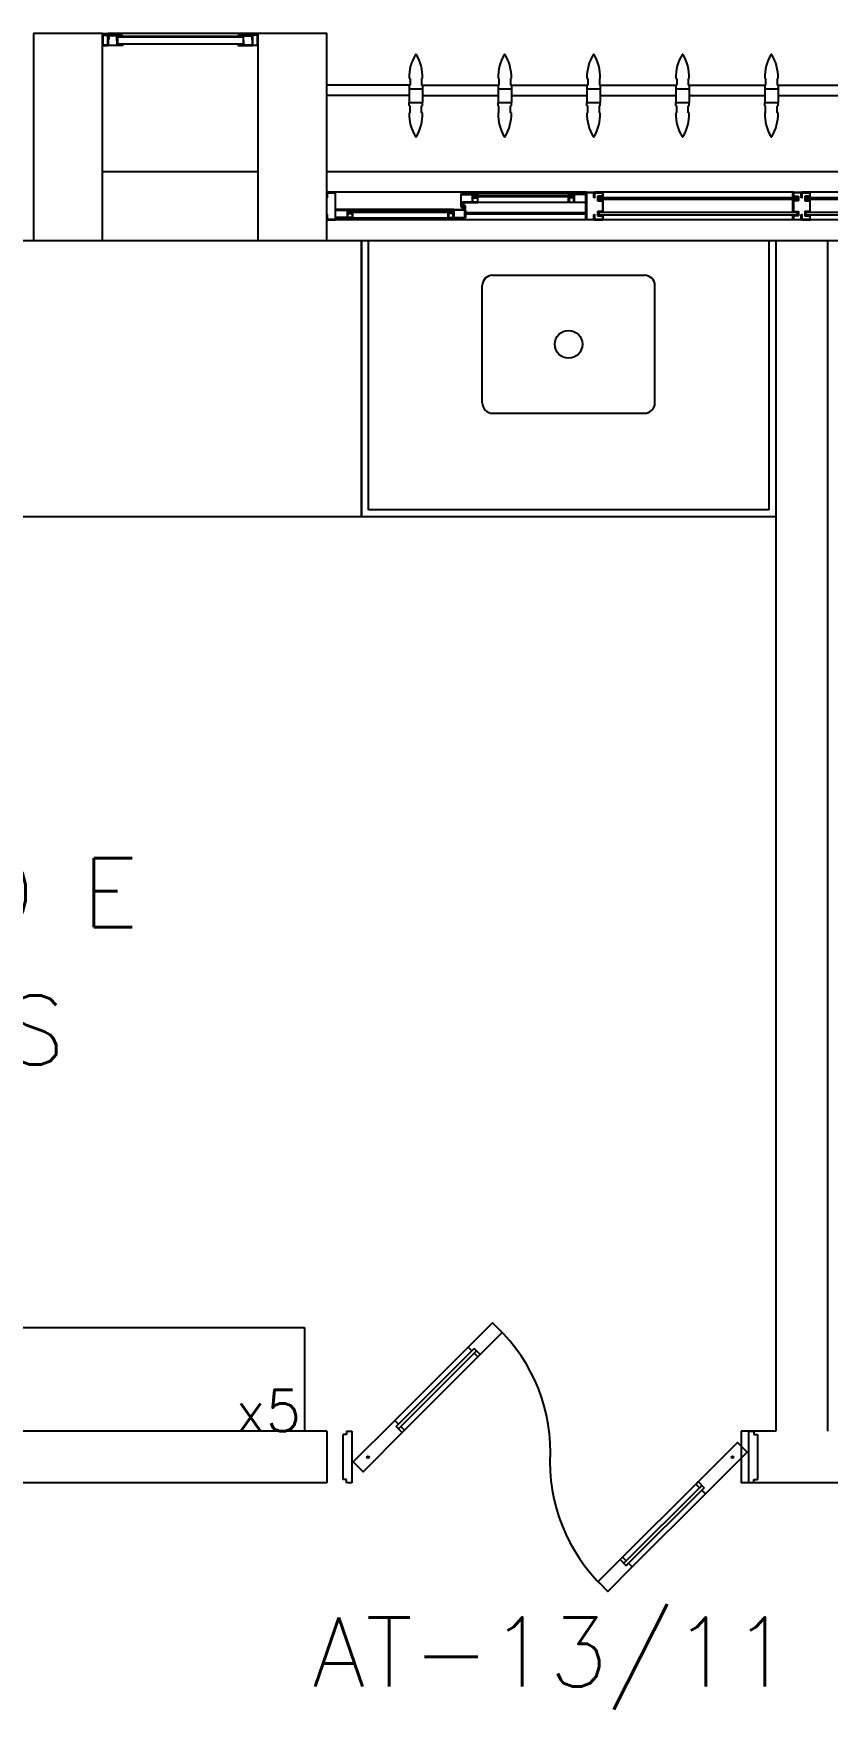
# Model space of a CAD drawing. Header units: millimetres. Extents: x 2128 to 2646, y 1972 to 2207.
# Drawn here: x 2316.611 to 2318.911, y 2021.109 to 2025.965 of the extents above; entities that cross this region are included whole.
import ezdxf

# ---------------------------------------------------------------- set-up
doc = ezdxf.new("R2010")
doc.units = ezdxf.units.MM
doc.linetypes.add('HIDDEN2', pattern=[4.7625, 3.175, -1.5875])
for name, color, linetype in [('AM-PROJEÇÃO', 1, 'HIDDEN2'), ('AM-TEXTO', 2, 'Continuous'), ('AR-ALV', 2, 'Continuous'), ('AR-ARMÁRIOSUP', 1, 'Continuous'), ('AR-BANCADAS', 1, 'Continuous'), ('AR-BRISES', 1, 'Continuous'), ('AR-ESQ', 1, 'Continuous'), ('AR-ESTC', 3, 'Continuous'), ('AR-PORTA', 1, 'Continuous'), ('BC- VISTA', 1, 'Continuous'), ('BC-CUBA', 1, 'Continuous'), ('BR-PAINEL', 1, 'Continuous'), ('BR-SUPORTE', 1, 'Continuous'), ('COZ1', 1, 'Continuous'), ('DT-ESQ-BAGUETE-C', 1, 'Continuous'), ('DT-ESQ-BAGUETE-V', 1, 'Continuous'), ('DT-ESQ-CHAPA DOBRADA-V', 1, 'Continuous'), ('DT-ESQ-MARCO-V', 1, 'Continuous'), ('DT-ESQ-PERFIL CADEIRA-C', 2, 'Continuous'), ('DT-ESQ-PERFIL CADEIRA-V', 2, 'Continuous'), ('DT-ESQ-PERFIL U SIMPLES-C', 2, 'Continuous'), ('DT-ESQ-PERFIL U-C', 2, 'Continuous'), ('DT-ESQ-PERFIL U-V', 1, 'Continuous'), ('DT-ESQ-VENEZIANA-C', 1, 'Continuous'), ('DT-ESQ-VENEZIANA-V', 1, 'Continuous'), ('DT-ESQ-VIDRO-C', 2, 'Continuous'), ('DT-ESQ-VIDRO-V', 71, 'Continuous'), ('DT-TXTMOD', 1, 'Continuous'), ('ENDEREÇO', 2, 'Continuous'), ('mov', 1, 'Continuous'), ('PM-V', 1, 'Continuous'), ('pm1', 2, 'Continuous'), ('pm2', 2, 'Continuous'), ('TEXTO', 2, 'Continuous'), ('VIDRO', 2, 'Continuous')]:
    doc.layers.add(name, color=color, linetype=linetype)
doc.styles.add('S10', font='simplex.shx', dxfattribs={"height": 0.1})
doc.styles.add('S12', font='simplex.shx', dxfattribs={"width": 1.1, "height": 0.12})
doc.styles.add('UNB-100', font='simplex.shx', dxfattribs={"height": 0.2})
doc.styles.add('UNB1-100', font='simplex.shx', dxfattribs={"height": 0.2})

# ---------------------------------------------------------------- blocks, each defined once
blk = doc.blocks.new('PS4')
at = {"layer": 'AM-PROJEÇÃO'}
blk.add_lwpolyline([(0.3, 0), (0.3, -1.2), (0, -1.2), (0, 0)], close=True, dxfattribs=at)
blk = doc.blocks.new('CUBAbnc-01P')
at = {"layer": 'COZ1'}
for p, q in [((-0.25, -0.4705), (-0.25, -0.1305)), ((-0.22, -0.1005), (0.22, -0.1005)), ((0.25, -0.4705), (0.25, -0.1305)), ((-0.22, -0.5005), (0.22, -0.5005))]:
    blk.add_line(p, q, dxfattribs=at)
blk.add_circle((0, -0.3005), 0.04, dxfattribs=at)
for centre, start, end in [((-0.22, -0.1305), 90, 180), ((0.22, -0.1305), 0, 90), ((-0.22, -0.4705), 180, 270), ((0.22, -0.4705), 270, 0)]:
    blk.add_arc(centre, 0.03, start, end, dxfattribs=at)
blk = doc.blocks.new('BCP01')
at = {"layer": 'BC- VISTA'}
for p, q in [((0, -0.02), (0.78, -0.02)), ((0.78, -0.02), (0.78, -1.18)), ((0.78, -1.18), (0, -1.18))]:
    blk.add_line(p, q, dxfattribs=at)
blk.add_lwpolyline([(0.8, 0), (0.8, -1.2), (0, -1.2), (0, 0)], close=True, dxfattribs=at)
at = {"layer": 'BC-CUBA', "rotation": 90}
blk.add_blockref('CUBAbnc-01P', (0, -0.6), dxfattribs=at)
blk = doc.blocks.new('BCP08')
at = {"layer": 'BC- VISTA'}
blk.add_lwpolyline([(0.8, 0), (0.8, -1.1), (0, -1.1), (0, 0)], close=True, dxfattribs=at)
blk = doc.blocks.new('EF35-P')
at = {"layer": 'DT-ESQ-BAGUETE-C', "ltscale": 0.1}
for points in [[(4.7975, -0.08), (4.784, -0.08), (4.784, -0.0785), (4.797, -0.0785, 0.414214), (4.7975, -0.078), (4.7975, -0.067, 0.414214), (4.797, -0.0665), (4.784, -0.0665), (4.784, -0.065), (4.7975, -0.065, -0.414214), (4.799, -0.0665), (4.799, -0.0785, -0.414214)], [(5.0765, -0.08), (5.09, -0.08), (5.09, -0.0785), (5.077, -0.0785, -0.414214), (5.0765, -0.078), (5.0765, -0.067, -0.414214), (5.077, -0.0665), (5.09, -0.0665), (5.09, -0.065), (5.0765, -0.065, 0.414214), (5.075, -0.0665), (5.075, -0.0785, 0.414214)], [(4.4485, -0.125), (4.435, -0.125), (4.435, -0.1235), (4.448, -0.1235, 0.414214), (4.4485, -0.123), (4.4485, -0.112, 0.414214), (4.448, -0.1115), (4.435, -0.1115), (4.435, -0.11), (4.4485, -0.11, -0.414214), (4.45, -0.1115), (4.45, -0.1235, -0.414214)], [(4.714, -0.125), (4.7275, -0.125), (4.7275, -0.1235), (4.7145, -0.1235, -0.414214), (4.714, -0.123), (4.714, -0.112, -0.414214), (4.7145, -0.1115), (4.7275, -0.1115), (4.7275, -0.11), (4.714, -0.11, 0.414214), (4.7125, -0.1115), (4.7125, -0.1235, 0.414214)]]:
    blk.add_lwpolyline(points, format="xyb", close=True, dxfattribs=at)
at = {"layer": 'DT-ESQ-BAGUETE-V', "ltscale": 0.1}
for p, q in [((4.7975, -0.065), (5.0765, -0.065)), ((4.4485, -0.11), (4.714, -0.11))]:
    blk.add_line(p, q, dxfattribs=at)
at = {"layer": 'DT-ESQ-CHAPA DOBRADA-V', "ltscale": 0.1}
for p, q in [((4.4, -0.077), (4.749, -0.077)), ((4.4, -0.08), (4.749, -0.08))]:
    blk.add_line(p, q, dxfattribs=at)
at = {"layer": 'DT-ESQ-MARCO-V', "ltscale": 0.1}
for p, q in [((3.1985, -0.06), (3.7515, -0.06)), ((3.7985, -0.06), (4.3515, -0.06)), ((3.1985, -0.14), (3.7515, -0.14)), ((3.7985, -0.14), (4.3515, -0.14))]:
    blk.add_line(p, q, dxfattribs=at)
at = {"layer": 'DT-ESQ-PERFIL CADEIRA-C', "ltscale": 0.1}
for p, q in [((4.751, -0.0885), (4.7975, -0.0885)), ((5.125, -0.0885), (5.0765, -0.0885)), ((4.4, -0.1335), (4.4485, -0.1335)), ((4.7605, -0.1335), (4.714, -0.1335))]:
    blk.add_line(p, q, dxfattribs=at)
for points in [[(4.7975, -0.087, -1), (4.7975, -0.09), (4.751, -0.09, -0.414214), (4.749, -0.088), (4.749, -0.067, -0.414214), (4.751, -0.065), (4.7825, -0.065, -0.414214), (4.784, -0.0665), (4.784, -0.087)], [(4.784, -0.0885, -0.198913), (4.7829, -0.0881, -0.198913), (4.7825, -0.087), (4.7825, -0.067, 0.414214), (4.782, -0.0665), (4.751, -0.0665, 0.414214), (4.7505, -0.067), (4.7505, -0.088, 0.414214), (4.751, -0.0885)], [(5.0765, -0.09), (5.125, -0.09), (5.125, -0.0885), (5.09, -0.0885, 0.198912), (5.0911, -0.0881, 0.198913), (5.0915, -0.087), (5.0915, -0.067, -0.414214), (5.092, -0.0665), (5.125, -0.0665), (5.125, -0.065), (5.0915, -0.065, 0.414214), (5.09, -0.0665), (5.09, -0.0785), (5.09, -0.08), (5.09, -0.087), (5.0765, -0.087, 1)], [(4.4485, -0.135), (4.4, -0.135), (4.4, -0.1335), (4.435, -0.1335, -0.198912), (4.4339, -0.1331, -0.198913), (4.4335, -0.132), (4.4335, -0.112, 0.414214), (4.433, -0.1115), (4.4, -0.1115), (4.4, -0.11), (4.4335, -0.11, -0.414214), (4.435, -0.1115), (4.435, -0.1235), (4.435, -0.125), (4.435, -0.132), (4.4485, -0.132, -1)], [(4.714, -0.132, 1), (4.714, -0.135), (4.7605, -0.135, 0.414214), (4.7625, -0.133), (4.7625, -0.112, 0.414214), (4.7605, -0.11), (4.729, -0.11, 0.414214), (4.7275, -0.1115), (4.7275, -0.132)], [(4.7275, -0.1335, 0.198913), (4.7286, -0.1331, 0.198913), (4.729, -0.132), (4.729, -0.112, -0.414214), (4.7295, -0.1115), (4.7605, -0.1115, -0.414214), (4.761, -0.112), (4.761, -0.133, -0.414214), (4.7605, -0.1335)]]:
    blk.add_lwpolyline(points, format="xyb", close=True, dxfattribs=at)
at = {"layer": 'DT-ESQ-PERFIL CADEIRA-V', "ltscale": 0.1}
for p, q in [((4.7825, -0.09), (5.0765, -0.09)), ((4.4485, -0.135), (4.714, -0.135))]:
    blk.add_line(p, q, dxfattribs=at)
at = {"layer": 'DT-ESQ-PERFIL U SIMPLES-C', "ltscale": 0.1}
for points in [[(4.751, -0.102), (4.759, -0.102), (4.759, -0.1005), (4.751, -0.1005, -0.414214), (4.7505, -0.1), (4.7505, -0.092, -0.414214), (4.751, -0.0915), (4.759, -0.0915), (4.759, -0.09), (4.751, -0.09, 0.414214), (4.749, -0.092), (4.749, -0.1, 0.414214)], [(4.7605, -0.098), (4.7525, -0.098), (4.7525, -0.0995), (4.7605, -0.0995, -0.414214), (4.761, -0.1), (4.761, -0.108, -0.414214), (4.7605, -0.1085), (4.7525, -0.1085), (4.7525, -0.11), (4.7605, -0.11, 0.414214), (4.7625, -0.108), (4.7625, -0.1, 0.414214)]]:
    blk.add_lwpolyline(points, format="xyb", close=True, dxfattribs=at)
at = {"layer": 'DT-ESQ-PERFIL U-C', "ltscale": 0.1}
for points in [[(3.75, -0.1285), (3.75, -0.1385, 0.414214), (3.7515, -0.14), (3.7735, -0.14, 0.414214), (3.775, -0.1385), (3.775, -0.125), (3.7735, -0.125), (3.7735, -0.138, -0.414214), (3.773, -0.1385), (3.752, -0.1385, -0.414214), (3.7515, -0.138), (3.7515, -0.1285), (3.7645, -0.1285, 0.414214), (3.766, -0.127), (3.766, -0.117, 0.414214), (3.7645, -0.1155), (3.7515, -0.1155), (3.7515, -0.0845), (3.7645, -0.0845, 0.414214), (3.766, -0.083), (3.766, -0.073, 0.414214), (3.7645, -0.0715), (3.7515, -0.0715), (3.7515, -0.062, -0.414214), (3.752, -0.0615), (3.773, -0.0615, -0.414214), (3.7735, -0.062), (3.7735, -0.075), (3.775, -0.075), (3.775, -0.0615, 0.414214), (3.7735, -0.06), (3.7515, -0.06, 0.414214), (3.75, -0.0615), (3.75, -0.0715, 0.414214), (3.7515, -0.073), (3.7645, -0.073), (3.7645, -0.083), (3.7515, -0.083), (3.7515, -0.083, 0.414214), (3.75, -0.0845), (3.75, -0.1155, 0.414214), (3.7515, -0.117), (3.7515, -0.117), (3.7645, -0.117), (3.7645, -0.127), (3.7515, -0.127, 0.414214)], [(3.8, -0.1285), (3.8, -0.1385, -0.414214), (3.7985, -0.14), (3.7765, -0.14, -0.414214), (3.775, -0.1385), (3.775, -0.125), (3.7765, -0.125), (3.7765, -0.138, 0.414214), (3.777, -0.1385), (3.798, -0.1385, 0.414214), (3.7985, -0.138), (3.7985, -0.1285), (3.7855, -0.1285, -0.414214), (3.784, -0.127), (3.784, -0.117, -0.414214), (3.7855, -0.1155), (3.7985, -0.1155), (3.7985, -0.0845), (3.7855, -0.0845, -0.414214), (3.784, -0.083), (3.784, -0.073, -0.414214), (3.7855, -0.0715), (3.7985, -0.0715), (3.7985, -0.062, 0.414214), (3.798, -0.0615), (3.777, -0.0615, 0.414214), (3.7765, -0.062), (3.7765, -0.075), (3.775, -0.075), (3.775, -0.0615, -0.414214), (3.7765, -0.06), (3.7985, -0.06, -0.414214), (3.8, -0.0615), (3.8, -0.0715, -0.414214), (3.7985, -0.073), (3.7855, -0.073), (3.7855, -0.083), (3.7985, -0.083), (3.7985, -0.083, -0.414214), (3.8, -0.0845), (3.8, -0.1155, -0.414214), (3.7985, -0.117), (3.7985, -0.117), (3.7855, -0.117), (3.7855, -0.127), (3.7985, -0.127, -0.414214)], [(4.35, -0.1285), (4.35, -0.1385, 0.414214), (4.3515, -0.14), (4.3735, -0.14, 0.414214), (4.375, -0.1385), (4.375, -0.125), (4.3735, -0.125), (4.3735, -0.138, -0.414214), (4.373, -0.1385), (4.352, -0.1385, -0.414214), (4.3515, -0.138), (4.3515, -0.1285), (4.3645, -0.1285, 0.414214), (4.366, -0.127), (4.366, -0.117, 0.414214), (4.3645, -0.1155), (4.3515, -0.1155), (4.3515, -0.0845), (4.3645, -0.0845, 0.414214), (4.366, -0.083), (4.366, -0.073, 0.414214), (4.3645, -0.0715), (4.3515, -0.0715), (4.3515, -0.062, -0.414214), (4.352, -0.0615), (4.373, -0.0615, -0.414214), (4.3735, -0.062), (4.3735, -0.075), (4.375, -0.075), (4.375, -0.0615, 0.414214), (4.3735, -0.06), (4.3515, -0.06, 0.414214), (4.35, -0.0615), (4.35, -0.0715, 0.414214), (4.3515, -0.073), (4.3645, -0.073), (4.3645, -0.083), (4.3515, -0.083), (4.3515, -0.083, 0.414214), (4.35, -0.0845), (4.35, -0.1155, 0.414214), (4.3515, -0.117), (4.3515, -0.117), (4.3645, -0.117), (4.3645, -0.127), (4.3515, -0.127, 0.414214)], [(4.375, -0.0615, -0.414214), (4.3765, -0.06), (4.3985, -0.06, -0.414214), (4.4, -0.0615), (4.4, -0.1385, -0.414214), (4.3985, -0.14), (4.3765, -0.14, -0.414214), (4.375, -0.1385), (4.375, -0.125), (4.3765, -0.125), (4.3765, -0.138, 0.414214), (4.377, -0.1385), (4.398, -0.1385, 0.414214), (4.3985, -0.138), (4.3985, -0.062, 0.414214), (4.398, -0.0615), (4.377, -0.0615, 0.414214), (4.3765, -0.062), (4.3765, -0.075), (4.375, -0.075)], [(5.15, -0.0615, 0.414214), (5.1485, -0.06), (5.1265, -0.06, 0.414214), (5.125, -0.0615), (5.125, -0.1385, 0.414214), (5.1265, -0.14), (5.1485, -0.14, 0.414214), (5.15, -0.1385), (5.15, -0.125), (5.1485, -0.125), (5.1485, -0.138, -0.414214), (5.148, -0.1385), (5.127, -0.1385, -0.414214), (5.1265, -0.138), (5.1265, -0.062, -0.414214), (5.127, -0.0615), (5.148, -0.0615, -0.414214), (5.1485, -0.062), (5.1485, -0.075), (5.15, -0.075)]]:
    blk.add_lwpolyline(points, format="xyb", close=True, dxfattribs=at)
at = {"layer": 'DT-ESQ-PERFIL U-V', "ltscale": 0.1}
for p, q in [((4.3985, -0.06), (5.1265, -0.06)), ((4.3985, -0.14), (5.1265, -0.14))]:
    blk.add_line(p, q, dxfattribs=at)
at = {"layer": 'DT-ESQ-VIDRO-C', "ltscale": 0.1}
for points in [[(3.7625, -0.081), (3.7625, -0.075), (3.1875, -0.075), (3.1875, -0.081)], [(4.3625, -0.081), (4.3625, -0.075), (3.7875, -0.075), (3.7875, -0.081)], [(5.0875, -0.085), (5.0875, -0.082), (4.7865, -0.082), (4.7865, -0.085)], [(4.438, -0.13), (4.438, -0.127), (4.7245, -0.127), (4.7245, -0.13)]]:
    blk.add_lwpolyline(points, close=True, dxfattribs=at)
at = {"layer": 'DT-ESQ-VIDRO-V', "ltscale": 0.1}
for points in [[(3.7625, -0.119), (3.7625, -0.125), (3.1875, -0.125), (3.1875, -0.119)], [(4.3625, -0.119), (4.3625, -0.125), (3.7875, -0.125), (3.7875, -0.119)]]:
    blk.add_lwpolyline(points, close=True, dxfattribs=at)
at = {"layer": 'DT-TXTMOD', "ltscale": 0.1, "style": 'S10', "flags": 3}
for tag, p in [('M01', (0.025, -0.28)), ('M02', (0.3253, -0.28)), ('M03', (0.627, -0.28)), ('M04', (0.9288, -0.28)), ('M05', (1.2306, -0.28)), ('M06', (1.5323, -0.28)), ('M07', (1.8341, -0.28)), ('M08', (2.1359, -0.28)), ('M09', (2.4376, -0.28)), ('M10', (2.7394, -0.28)), ('M11', (3.0412, -0.28)), ('M12', (3.3429, -0.28)), ('M13', (3.6447, -0.28)), ('M14', (3.9464, -0.28)), ('M15', (4.2482, -0.28)), ('M16', (4.55, -0.28)), ('M17', (4.8517, -0.28))]:
    blk.add_attdef(tag, p, '', height=0.1, dxfattribs=at)
blk = doc.blocks.new('BR-MODULO8')
at = {"layer": 'BR-PAINEL'}
for p, q in [((-4.9117, 0.27), (-4.9092, 0.27)), ((-4.9117, 0.25), (-4.9117, 0.24)), ((-4.9117, 0.25), (-4.9092, 0.25)), ((-4.9092, 0.27), (-4.9092, 0.25)), ((-4.8758, 0.27), (-4.8758, 0.25)), ((-4.8733, 0.27), (-4.8758, 0.27)), ((-4.8733, 0.25), (-4.8758, 0.25)), ((-4.8733, 0.25), (-4.8733, 0.24)), ((-4.6542, 0.27), (-4.6517, 0.27)), ((-4.6542, 0.25), (-4.6542, 0.24)), ((-4.6542, 0.25), (-4.6517, 0.25)), ((-4.6517, 0.27), (-4.6517, 0.25)), ((-4.6183, 0.27), (-4.6183, 0.25)), ((-4.6158, 0.27), (-4.6183, 0.27)), ((-4.6158, 0.25), (-4.6183, 0.25)), ((-4.6158, 0.25), (-4.6158, 0.24)), ((-4.3967, 0.27), (-4.3942, 0.27)), ((-4.3967, 0.25), (-4.3967, 0.24)), ((-4.3967, 0.25), (-4.3942, 0.25)), ((-4.3942, 0.27), (-4.3942, 0.25)), ((-4.3608, 0.27), (-4.3608, 0.25)), ((-4.3583, 0.27), (-4.3608, 0.27)), ((-4.3583, 0.25), (-4.3608, 0.25)), ((-4.3583, 0.25), (-4.3583, 0.24)), ((-4.1392, 0.27), (-4.1367, 0.27)), ((-4.1392, 0.25), (-4.1392, 0.24)), ((-4.1392, 0.25), (-4.1367, 0.25)), ((-4.1367, 0.27), (-4.1367, 0.25)), ((-4.1033, 0.27), (-4.1033, 0.25)), ((-4.1008, 0.27), (-4.1033, 0.27)), ((-4.1008, 0.25), (-4.1033, 0.25)), ((-4.1008, 0.25), (-4.1008, 0.24)), ((-3.8817, 0.27), (-3.8792, 0.27)), ((-3.8817, 0.25), (-3.8817, 0.24)), ((-3.8817, 0.25), (-3.8792, 0.25)), ((-3.8792, 0.27), (-3.8792, 0.25)), ((-3.8458, 0.27), (-3.8458, 0.25)), ((-3.8433, 0.27), (-3.8458, 0.27)), ((-3.8433, 0.25), (-3.8458, 0.25)), ((-3.8433, 0.25), (-3.8433, 0.24)), ((-4.9117, 0.24), (-4.8733, 0.24)), ((-4.9117, 0.24), (-4.9117, 0.2)), ((-4.9117, 0.2), (-4.8733, 0.2)), ((-4.9117, 0.19), (-4.9117, 0.2)), ((-4.8733, 0.24), (-4.8733, 0.2)), ((-4.8733, 0.19), (-4.8733, 0.2)), ((-4.6542, 0.24), (-4.6158, 0.24)), ((-4.6542, 0.24), (-4.6542, 0.2)), ((-4.6542, 0.2), (-4.6158, 0.2)), ((-4.6542, 0.19), (-4.6542, 0.2)), ((-4.6158, 0.24), (-4.6158, 0.2)), ((-4.6158, 0.19), (-4.6158, 0.2)), ((-4.3967, 0.24), (-4.3583, 0.24)), ((-4.3967, 0.24), (-4.3967, 0.2)), ((-4.3967, 0.2), (-4.3583, 0.2)), ((-4.3967, 0.19), (-4.3967, 0.2)), ((-4.3583, 0.24), (-4.3583, 0.2)), ((-4.3583, 0.19), (-4.3583, 0.2)), ((-4.1392, 0.24), (-4.1008, 0.24)), ((-4.1392, 0.24), (-4.1392, 0.2)), ((-4.1392, 0.2), (-4.1008, 0.2)), ((-4.1392, 0.19), (-4.1392, 0.2)), ((-4.1008, 0.24), (-4.1008, 0.2)), ((-4.1008, 0.19), (-4.1008, 0.2)), ((-3.8817, 0.24), (-3.8433, 0.24)), ((-3.8817, 0.24), (-3.8817, 0.2)), ((-3.8817, 0.2), (-3.8433, 0.2)), ((-3.8817, 0.19), (-3.8817, 0.2)), ((-3.8433, 0.24), (-3.8433, 0.2)), ((-3.8433, 0.19), (-3.8433, 0.2)), ((-4.9117, 0.19), (-4.9092, 0.19)), ((-4.9117, 0.17), (-4.9092, 0.17)), ((-4.9092, 0.17), (-4.9092, 0.19)), ((-4.8733, 0.19), (-4.8758, 0.19)), ((-4.8758, 0.17), (-4.8758, 0.19)), ((-4.8733, 0.17), (-4.8758, 0.17)), ((-4.6542, 0.19), (-4.6517, 0.19)), ((-4.6542, 0.17), (-4.6517, 0.17)), ((-4.6517, 0.17), (-4.6517, 0.19)), ((-4.6158, 0.19), (-4.6183, 0.19)), ((-4.6183, 0.17), (-4.6183, 0.19)), ((-4.6158, 0.17), (-4.6183, 0.17)), ((-4.3967, 0.19), (-4.3942, 0.19)), ((-4.3967, 0.17), (-4.3942, 0.17)), ((-4.3942, 0.17), (-4.3942, 0.19)), ((-4.3583, 0.19), (-4.3608, 0.19)), ((-4.3608, 0.17), (-4.3608, 0.19)), ((-4.3583, 0.17), (-4.3608, 0.17)), ((-4.1392, 0.19), (-4.1367, 0.19)), ((-4.1392, 0.17), (-4.1367, 0.17)), ((-4.1367, 0.17), (-4.1367, 0.19)), ((-4.1008, 0.19), (-4.1033, 0.19)), ((-4.1033, 0.17), (-4.1033, 0.19)), ((-4.1008, 0.17), (-4.1033, 0.17)), ((-3.8817, 0.19), (-3.8792, 0.19)), ((-3.8817, 0.17), (-3.8792, 0.17)), ((-3.8792, 0.17), (-3.8792, 0.19)), ((-3.8433, 0.19), (-3.8458, 0.19)), ((-3.8458, 0.17), (-3.8458, 0.19)), ((-3.8433, 0.17), (-3.8458, 0.17))]:
    blk.add_line(p, q, dxfattribs=at)
for centre, radius, start, end in [((-4.7867, 0.2739), 0.1251, 148.4721, 181.772), ((-4.8925, 0.3387), 0.001, 37.1012, 142.8988), ((-4.9983, 0.2739), 0.1251, 358.228, 31.5279), ((-4.5292, 0.2739), 0.1251, 148.4721, 181.772), ((-4.635, 0.3387), 0.001, 37.1012, 142.8988), ((-4.7408, 0.2739), 0.1251, 358.228, 31.5279), ((-4.2717, 0.2739), 0.1251, 148.4721, 181.772), ((-4.3775, 0.3387), 0.001, 37.1012, 142.8988), ((-4.4833, 0.2739), 0.1251, 358.228, 31.5279), ((-4.0142, 0.2739), 0.1251, 148.4721, 181.772), ((-4.12, 0.3387), 0.001, 37.1012, 142.8988), ((-4.2258, 0.2739), 0.1251, 358.228, 31.5279), ((-3.7567, 0.2739), 0.1251, 148.4721, 181.772), ((-3.8625, 0.3387), 0.001, 37.1012, 142.8988), ((-3.9683, 0.2739), 0.1251, 358.228, 31.5279), ((-4.7867, 0.1661), 0.1251, 178.228, 211.5279), ((-4.9983, 0.1661), 0.1251, 328.4721, 1.772), ((-4.5292, 0.1661), 0.1251, 178.228, 211.5279), ((-4.7408, 0.1661), 0.1251, 328.4721, 1.772), ((-4.2717, 0.1661), 0.1251, 178.228, 211.5279), ((-4.4833, 0.1661), 0.1251, 328.4721, 1.772), ((-4.0142, 0.1661), 0.1251, 178.228, 211.5279), ((-4.2258, 0.1661), 0.1251, 328.4721, 1.772), ((-3.7567, 0.1661), 0.1251, 178.228, 211.5279), ((-3.9683, 0.1661), 0.1251, 328.4721, 1.772), ((-4.8925, 0.1013), 0.001, 217.1012, 322.8988), ((-4.635, 0.1013), 0.001, 217.1012, 322.8988), ((-4.3775, 0.1013), 0.001, 217.1012, 322.8988), ((-4.12, 0.1013), 0.001, 217.1012, 322.8988), ((-3.8625, 0.1013), 0.001, 217.1012, 322.8988)]:
    blk.add_arc(centre, radius, start, end, dxfattribs=at)
at = {"layer": 'BR-SUPORTE'}
for p, q in [((-4.9117, 0.25), (-5.15, 0.25)), ((-4.8733, 0.25), (-4.6517, 0.25)), ((-4.6158, 0.25), (-4.3942, 0.25)), ((-4.3583, 0.25), (-4.1367, 0.25)), ((-4.1008, 0.25), (-3.8792, 0.25)), ((-3.8433, 0.25), (-3.6217, 0.25)), ((-4.9117, 0.22), (-5.15, 0.22)), ((-4.8733, 0.22), (-4.6542, 0.22)), ((-4.6158, 0.22), (-4.3967, 0.22)), ((-4.3583, 0.22), (-4.1392, 0.22)), ((-4.1008, 0.22), (-3.8817, 0.22)), ((-3.8433, 0.22), (-3.6242, 0.22))]:
    blk.add_line(p, q, dxfattribs=at)
blk = doc.blocks.new('PM7')
at = {"layer": 'mov'}
for centre, start, end in [((0.1462, 0.0888), 356.8029, 46.3992), ((1.1474, 0.0612), 176.8029, 226.3992)]:
    blk.add_arc(centre, 0.5014, start, end, dxfattribs=at)
at = {"layer": 'PM-V'}
for p, q in [((0.1968, 0.1813), (0.409, 0.3935)), ((0.4373, 0.3652), (0.2251, 0.1531)), ((0.8563, -0.2152), (1.0684, -0.0031)), ((1.0967, -0.0313), (0.8846, -0.2435))]:
    blk.add_line(p, q, dxfattribs=at)
for centre in [(0.1188, 0.075), (1.1748, 0.075)]:
    blk.add_circle(centre, 0.003, dxfattribs=at)
at = {"layer": 'pm1'}
for p, q in [((0.4196, 0.3829), (0.409, 0.3935)), ((0.4196, 0.3829), (0.4266, 0.3899)), ((0.4443, 0.3723), (0.4266, 0.3899)), ((0.4337, 0.3829), (0.4266, 0.3758)), ((0.4373, 0.3652), (0.4266, 0.3758)), ((0.4443, 0.3723), (0.4373, 0.3652)), ((0.2004, 0.1637), (0.2074, 0.1707)), ((0.2181, 0.146), (0.2004, 0.1637)), ((0.2145, 0.1637), (0.2074, 0.1566)), ((0.2251, 0.1531), (0.2181, 0.146)), ((1.0684, -0.0031), (1.0755, 0.004)), ((1.0755, 0.004), (1.0932, -0.0137)), ((1.079, -0.0137), (1.0861, -0.0066)), ((1.0932, -0.0137), (1.0861, -0.0207)), ((0.8492, -0.2223), (0.8563, -0.2152)), ((0.8492, -0.2223), (0.8669, -0.2399)), ((0.8563, -0.2152), (0.8669, -0.2258)), ((0.8598, -0.2329), (0.8669, -0.2258)), ((0.874, -0.2329), (0.8669, -0.2399)), ((0.874, -0.2329), (0.8846, -0.2435))]:
    blk.add_line(p, q, dxfattribs=at)
for points in [[(0.409, 0.3935), (0.4797, 0.4642), (0.508, 0.4359), (0.4373, 0.3652)], [(0.2145, 0.1637), (0.2251, 0.1531), (0.1046, 0.0326), (0.0764, 0.0609), (0.1968, 0.1813), (0.2074, 0.1707)], [(1.079, -0.0137), (1.0684, -0.0031), (1.1889, 0.1174), (1.2172, 0.0891), (1.0967, -0.0313), (1.0861, -0.0207)], [(0.8846, -0.2435), (0.8139, -0.3142), (0.7856, -0.2859), (0.8563, -0.2152)]]:
    blk.add_lwpolyline(points, dxfattribs=at)
at = {"layer": 'pm2'}
for p, q in [((0.0568, 0.15), (0.0718, 0.15)), ((0.0568, 0.15), (0.0568, 0.14)), ((0.0718, 0.15), (0.0718, 0)), ((1.2218, 0), (1.2218, 0.15)), ((1.2218, 0.15), (1.2368, 0.15)), ((1.2368, 0.15), (1.2368, 0.14)), ((0.0468, 0.01), (0.0468, 0.14)), ((0.0568, 0.14), (0.0468, 0.14)), ((1.2368, 0.14), (1.2468, 0.14)), ((1.2468, 0.14), (1.2468, 0.01)), ((0.0568, 0.01), (0.0468, 0.01)), ((0.0568, 0), (0.0568, 0.01)), ((1.2368, 0), (1.2218, 0)), ((1.2368, 0), (1.2368, 0.01)), ((1.2368, 0.01), (1.2468, 0.01)), ((0.0718, 0), (0.0568, 0))]:
    blk.add_line(p, q, dxfattribs=at)
at = {"layer": 'VIDRO'}
for p, q in [((0.2074, 0.1707), (0.4196, 0.3829)), ((0.4266, 0.3758), (0.2145, 0.1637)), ((0.8669, -0.2258), (1.079, -0.0137)), ((1.0861, -0.0207), (0.874, -0.2329))]:
    blk.add_line(p, q, dxfattribs=at)
blk = doc.blocks.new('EF01C-P')
at = {"layer": 'DT-ESQ-BAGUETE-C', "ltscale": 0.1}
for points in [[(0.0015, 0.035), (0.015, 0.035), (0.015, 0.0335), (0.0015, 0.0335), (0.0015, 0.005), (0.015, 0.005), (0.015, 0.0035), (0.0015, 0.0035, -0.414214), (0, 0.005), (0, 0.0335, -0.414214)], [(0.4485, 0.035), (0.435, 0.035), (0.435, 0.0335), (0.4485, 0.0335), (0.4485, 0.005), (0.435, 0.005), (0.435, 0.0035), (0.4485, 0.0035, 0.414214), (0.45, 0.005), (0.45, 0.0335, 0.414214)]]:
    blk.add_lwpolyline(points, format="xyb", close=True, dxfattribs=at)
at = {"layer": 'DT-ESQ-PERFIL CADEIRA-C', "ltscale": 0.1}
for points in [[(0.01, 0.0015), (0.01, 0.003), (0.0015, 0.003, 1), (0.0015, 0), (0.015, 0, 0.414214), (0.0165, 0.0015), (0.0165, 0.0335), (0.043, 0.0335)], [(0.043, 0.0065), (0.018, 0.0065), (0.018, 0.0165), (0.0165, 0.0165), (0.0165, 0.0065, 0.414214), (0.018, 0.005), (0.043, 0.005), (0.0565, 0.005, 1), (0.0565, 0.008), (0.043, 0.008), (0.043, 0.02), (0.043, 0.032), (0.0565, 0.032, 1), (0.0565, 0.035), (0.043, 0.035), (0.0165, 0.035, 0.414214), (0.015, 0.0335), (0.015, 0.0015), (0.0015, 0.0015)], [(0.0415, 0.02), (0.0415, 0.032, -0.414214), (0.043, 0.0335), (0.0565, 0.0335)], [(0.0415, 0.02), (0.0415, 0.008, 0.414214), (0.043, 0.0065), (0.0565, 0.0065)], [(0.407, 0.0065), (0.432, 0.0065), (0.432, 0.0165), (0.4335, 0.0165), (0.4335, 0.0065, -0.414214), (0.432, 0.005), (0.407, 0.005), (0.3935, 0.005, -1), (0.3935, 0.008), (0.407, 0.008), (0.407, 0.02), (0.407, 0.032), (0.3935, 0.032, -1), (0.3935, 0.035), (0.407, 0.035), (0.4335, 0.035, -0.414214), (0.435, 0.0335), (0.435, 0.0015), (0.4485, 0.0015)], [(0.4085, 0.02), (0.4085, 0.032, 0.414214), (0.407, 0.0335), (0.3935, 0.0335)], [(0.4085, 0.02), (0.4085, 0.008, -0.414214), (0.407, 0.0065), (0.3935, 0.0065)], [(0.44, 0.0015), (0.44, 0.003), (0.4485, 0.003, -1), (0.4485, 0), (0.435, 0, -0.414214), (0.4335, 0.0015), (0.4335, 0.0335), (0.407, 0.0335)]]:
    blk.add_lwpolyline(points, format="xyb", dxfattribs=at)
at = {"layer": 'DT-ESQ-PERFIL CADEIRA-V', "ltscale": 0.1}
blk.add_line((0.015, 0), (0.435, 0), dxfattribs=at)
at = {"layer": 'DT-ESQ-VENEZIANA-C', "ltscale": 0.1}
for p, q in [((0.043, 0.0105), (0.407, 0.0105)), ((0.043, 0.009), (0.407, 0.009))]:
    blk.add_line(p, q, dxfattribs=at)
at = {"layer": 'DT-ESQ-VENEZIANA-V', "ltscale": 0.1}
blk.add_line((0.043, 0.031), (0.407, 0.031), dxfattribs=at)
at = {"layer": 'DT-TXTMOD', "ltscale": 0.1, "style": 'S10', "flags": 3}
blk.add_attdef('EF01C', (0.0208, -0.14), '', height=0.1, dxfattribs=at)

msp = doc.modelspace()

# ---------------------------------------------------------------- linework, layer by layer
at = {"layer": 'AR-ALV'}
for p, q in [((2316.8115, 2025.5651), (2317.2615, 2025.5651)), ((2316.8115, 2025.3651), (2317.2615, 2025.3651)), ((2318.7615, 2025.3651), (2318.9115, 2025.3651)), ((2318.7615, 2025.3651), (2318.7615, 2021.9151)), ((2318.9115, 2025.3651), (2318.9115, 2021.9151)), ((2317.4615, 2021.9151), (2312.8365, 2021.9151)), ((2317.4615, 2021.9151), (2317.4615, 2021.7651)), ((2318.6615, 2021.9151), (2318.6615, 2021.7651)), ((2318.7615, 2021.9151), (2318.6615, 2021.9151)), ((2317.4615, 2021.7651), (2312.8365, 2021.7651)), ((2320.8115, 2021.7651), (2318.6615, 2021.7651))]:
    msp.add_line(p, q, dxfattribs=at)
at = {"layer": 'AR-ESQ'}
for p, q in [((2317.4615, 2025.5651), (2322.6115, 2025.5651)), ((2317.4615, 2025.3651), (2322.6115, 2025.3651))]:
    msp.add_line(p, q, dxfattribs=at)
at = {"layer": 'AR-ESTC'}
for points in [[(2316.6115, 2025.9651), (2316.6115, 2025.3651), (2316.8115, 2025.3651), (2316.8115, 2025.9651)], [(2317.2615, 2025.9651), (2317.2615, 2025.3651), (2317.4615, 2025.3651), (2317.4615, 2025.9651)]]:
    msp.add_lwpolyline(points, close=True, dxfattribs=at)

# ---------------------------------------------------------------- block references
at = {"layer": 'AR-ARMÁRIOSUP'}
ref = msp.add_blockref('PS4', (2317.3967, 2022.2151), dxfattribs=dict(at, rotation=270))
ref.add_attrib('QUANTIDADE', 'x5', (2317.1967, 2021.9151), dxfattribs={"layer": 'AM-TEXTO', "height": 0.12, "rotation": 360, "style": 'S12'})
at = {"layer": 'AR-BANCADAS'}
for name, p, rotation in [('BCP08', (2316.4615, 2024.5651), 90), ('BCP01', (2318.7615, 2025.3651), 270)]:
    msp.add_blockref(name, p, dxfattribs=dict(at, rotation=rotation))
at = {"layer": 'AR-BRISES'}
msp.add_blockref('BR-MODULO8', (2322.6115, 2025.5651), dxfattribs=at)
at = {"layer": 'AR-ESQ', "rotation": 180}
for name, p in [('EF01C-P', (2317.2615, 2025.9651)), ('EF35-P', (2322.6115, 2025.3651))]:
    msp.add_blockref(name, p, dxfattribs=at)
at = {"layer": 'AR-PORTA'}
msp.add_blockref('PM7', (2317.4615, 2021.7651), dxfattribs=at)

# ---------------------------------------------------------------- texts
at = {"layer": 'ENDEREÇO', "style": 'UNB1-100'}
msp.add_text('AT-13/11', height=0.2, dxfattribs=at).set_placement((2317.4186, 2021.1753))
at = {"layer": 'TEXTO', "style": 'UNB-100'}
for s, p in [('LABORATÓRIO DE MIMETISMO E ', (2312.8172, 2023.3756)), ('PSICOLOGIA DE PREDADORES', (2312.8195, 2022.9778))]:
    msp.add_text(s, height=0.2, dxfattribs=at).set_placement(p)

doc.saveas('drawing.dxf')
